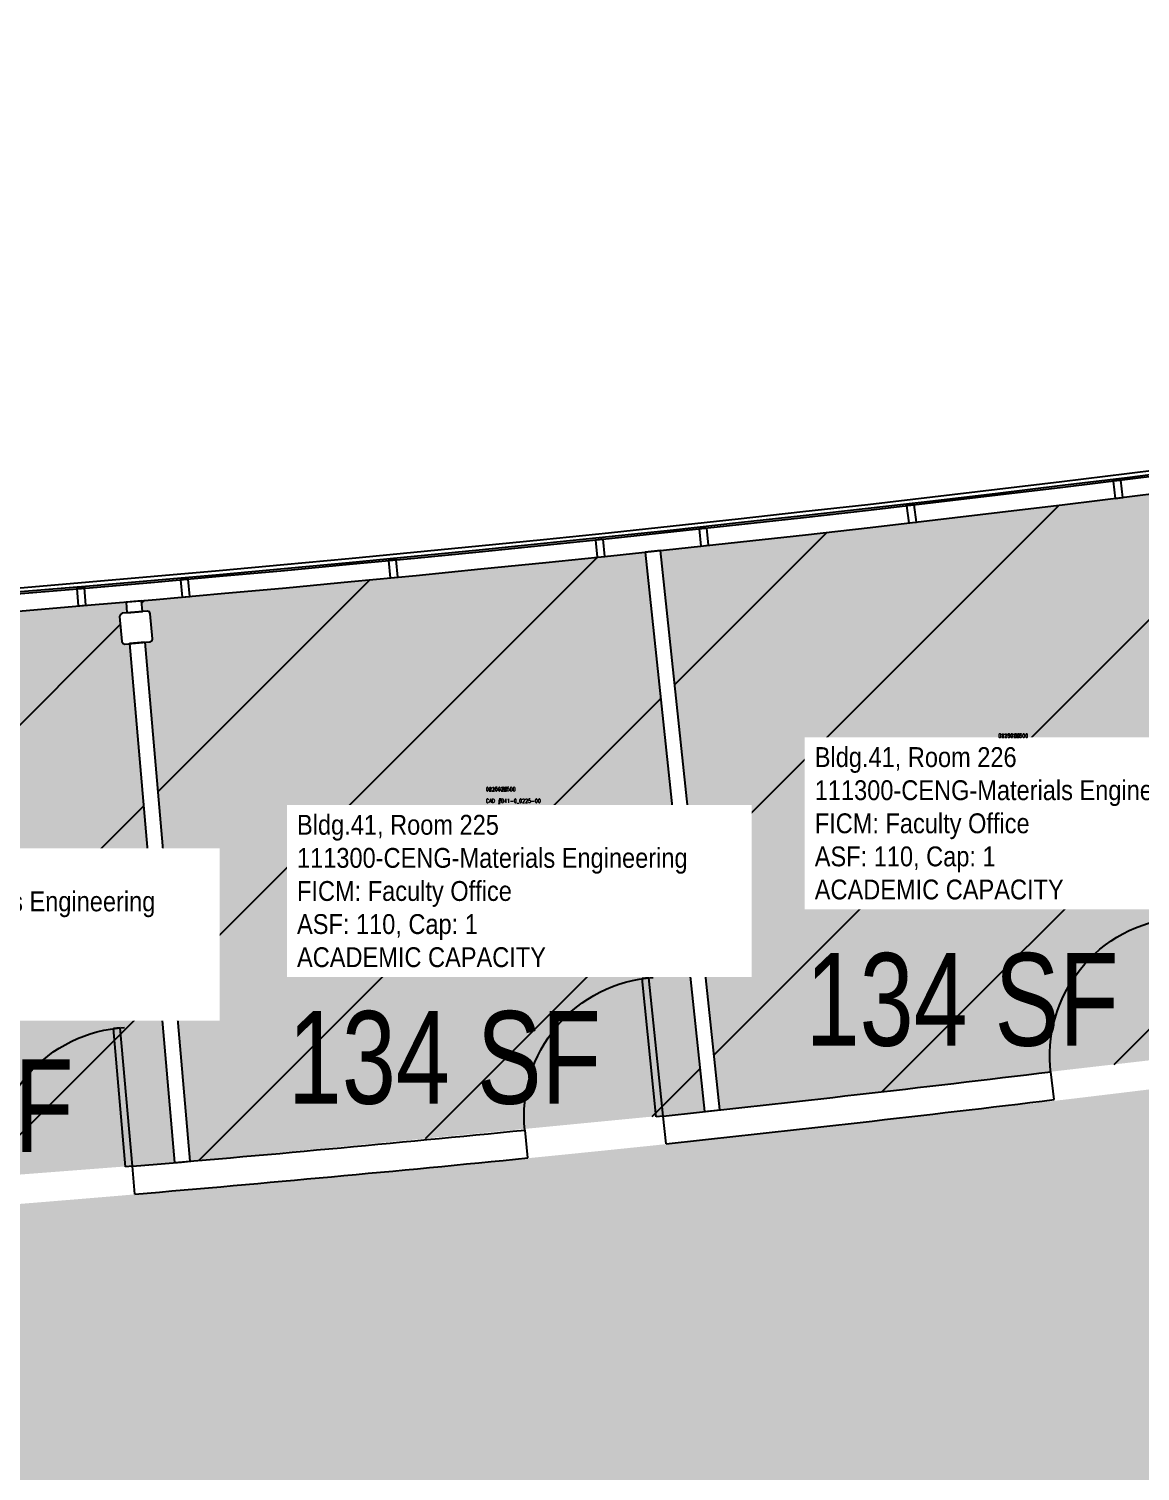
# Model space of a CAD drawing. Header units: inches. Extents: x -2827 to 2347, y -4 to 3466.
# Drawn here: x -1065 to -777.2, y 3088.1 to 3461.7 of the extents above; entities that cross this region are included whole.
import ezdxf
from ezdxf.enums import TextEntityAlignment as Align

# ---------------------------------------------------------------- set-up
doc = ezdxf.new("R2010")
doc.units = ezdxf.units.IN
doc.header["$LTSCALE"] = 10
doc.header["$MEASUREMENT"] = 0
for name, color, linetype in [('A-DOOR', 2, 'CONTINUOUS'), ('A-GLAZ', 1, 'CONTINUOUS'), ('A-GLAZ-SILL', 2, 'CONTINUOUS'), ('A-IDEN-CNUM', 7, 'CONTINUOUS'), ('A-IDEN-RNUM', 7, 'CONTINUOUS'), ('A-IDEN-SNUM', 4, 'CONTINUOUS'), ('A-IDEN-VNUM', 4, 'CONTINUOUS'), ('A-WALL', 5, 'CONTINUOUS'), ('AREA-TEXT', 3, 'CONTINUOUS'), ('Rooms-Capacity', 4, 'CONTINUOUS'), ('Rooms-Category-Color', 7, 'CONTINUOUS'), ('Rooms-College-Color', 7, 'CONTINUOUS'), ('Rooms-Department-Color', 7, 'CONTINUOUS'), ('Rooms-Division-Color', 7, 'CONTINUOUS'), ('Rooms-Information', 7, 'CONTINUOUS')]:
    doc.layers.add(name, color=color, linetype=linetype)
doc.styles.add('AREA', font='arial.ttf', dxfattribs={"height": 24})
doc.styles.add('ROOMSNUMBER', font='TXT.SHX', dxfattribs={"height": 1})
doc.styles.add('ROOMVNUMBER', font='arial.ttf', dxfattribs={"width": 0.85, "height": 30})
pattern_1 = [(45, (0, 0), (-26.51650429449553, 26.51650429449553), [])]

msp = doc.modelspace()

# ---------------------------------------------------------------- hatches: boundary and pattern name
at = {"layer": 'Rooms-Capacity'}
h = msp.add_hatch(dxfattribs=at)
h.set_pattern_fill('ANSI31', color=256, scale=300, style=0)
h.set_pattern_definition(pattern_1)
edge = h.paths.add_edge_path()
edge.add_arc((-1649.193639266685, 10355.87427781299), 7068.954669629742, 276.0720909522079, 277.1342512738143)
edge.add_line((-771.2671597446775, 3341.648360590601), (-770.8903467316655, 3338.669197413449))
edge.add_line((-770.8903467316655, 3338.669197413449), (-772.1414794772863, 3338.510950593278))
edge.add_line((-772.1414794772863, 3338.510950593278), (-772.5896592140198, 3338.206944281235))
edge.add_line((-772.5896592140198, 3338.206944281235), (-772.7914389073849, 3337.67276645638))
edge.add_line((-772.7914389073849, 3337.67276645638), (-771.9757989645004, 3331.224144047126))
edge.add_line((-771.9757989645004, 3331.224144047126), (-771.6060898900032, 3330.668369760737))
edge.add_line((-771.6060898900032, 3330.668369760737), (-771.137614890933, 3330.574184514582))
edge.add_line((-771.137614890933, 3330.574184514582), (-769.8973390767743, 3330.729786838285))
edge.add_line((-769.8973390767743, 3330.729786838285), (-753.1238427758217, 3197.031514950097))
edge.add_line((-753.1238427758217, 3197.031514950097), (-886.0736707468885, 3181.693997845126))
edge.add_line((-886.0736707468885, 3181.693997845126), (-901.4416502565145, 3326.579356968403))
h = msp.add_hatch(dxfattribs=at)
h.set_pattern_fill('ANSI31', color=256, scale=300, style=0)
h.set_pattern_definition(pattern_1)
edge = h.paths.add_edge_path()
edge.add_arc((-1649.484551866205, 10361.53433830342), 7074.613847305966, 274.97587903504774, 276.0371897288991, ccw=False)
edge.add_line((-1035.858391910791, 3313.58257737942), (-1035.614081701634, 3310.766672459864))
edge.add_line((-1035.614081701634, 3310.766672459864), (-1034.364782780409, 3310.874442482367))
edge.add_line((-1034.364782780409, 3310.874442482367), (-1033.791644454002, 3310.678348550573))
edge.add_line((-1033.791644454002, 3310.678348550573), (-1033.553099006414, 3310.191676501185))
edge.add_line((-1033.553099006414, 3310.191676501185), (-1032.994455084205, 3303.71572736837))
edge.add_line((-1032.994455084205, 3303.71572736837), (-1033.109387084842, 3303.247900528833))
edge.add_line((-1033.109387084842, 3303.247900528833), (-1033.677221104503, 3302.904043557122))
edge.add_line((-1033.677221104503, 3302.904043557122), (-1034.922595621926, 3302.796612076384))
edge.add_line((-1034.922595621926, 3302.796612076384), (-1023.222342643406, 3168.381363774874))
edge.add_line((-1023.222342643406, 3168.381363774874), (-890.0513571053743, 3181.272083930671))
edge.add_line((-890.0513571053743, 3181.272083930671), (-905.4193367063999, 3326.157444057986))
h = msp.add_hatch(dxfattribs=at)
h.set_pattern_fill('ANSI31', color=256, scale=300, style=0)
h.set_pattern_definition(pattern_1)
edge = h.paths.add_edge_path()
edge.add_arc((-1649.181196309777, 10361.08385253396), 7074.138825345197, 273.8807204008955, 274.9413504696303)
edge.add_line((-1039.843421578407, 3313.236834008247), (-1039.599282375126, 3310.422891512836))
edge.add_line((-1039.599282375126, 3310.422891512836), (-1040.840731874108, 3310.315798616037))
edge.add_line((-1040.840731874108, 3310.315798616037), (-1041.300642490387, 3310.029849033803))
edge.add_line((-1041.300642490387, 3310.029849033803), (-1041.523497864604, 3309.504114801064))
edge.add_line((-1041.523497864604, 3309.504114801064), (-1040.964853987098, 3303.028165670112))
edge.add_line((-1040.964853987098, 3303.028165670112), (-1040.617530718446, 3302.458133716136))
edge.add_line((-1040.617530718446, 3302.458133716136), (-1040.153170287609, 3302.345399711281))
edge.add_line((-1040.153170287609, 3302.345399711281), (-1038.907625287771, 3302.450868688524))
edge.add_line((-1038.907625287771, 3302.450868688524), (-1027.241196135975, 3168.032673926801))
edge.add_line((-1027.241196135975, 3168.032673926801), (-1160.586604699492, 3157.746441567317))
edge.add_line((-1160.586604699492, 3157.746441567317), (-1170.406497299671, 3303.165256528184))
at = {"layer": 'Rooms-Category-Color', "true_color": 0xfa9ba3}
h = msp.add_hatch(color=241, dxfattribs=at)
edge = h.paths.add_edge_path()
edge.add_arc((-1649.193639266685, 10355.87427781299), 7068.954669629742, 276.0720909522079, 277.1342512738143)
edge.add_line((-771.2671597446775, 3341.648360590601), (-770.8903467316655, 3338.669197413449))
edge.add_line((-770.8903467316655, 3338.669197413449), (-772.1414794772863, 3338.510950593278))
edge.add_line((-772.1414794772863, 3338.510950593278), (-772.5896592140198, 3338.206944281235))
edge.add_line((-772.5896592140198, 3338.206944281235), (-772.7914389073849, 3337.67276645638))
edge.add_line((-772.7914389073849, 3337.67276645638), (-771.9757989645004, 3331.224144047126))
edge.add_line((-771.9757989645004, 3331.224144047126), (-771.6060898900032, 3330.668369760737))
edge.add_line((-771.6060898900032, 3330.668369760737), (-771.137614890933, 3330.574184514582))
edge.add_line((-771.137614890933, 3330.574184514582), (-769.8973390767743, 3330.729786838285))
edge.add_line((-769.8973390767743, 3330.729786838285), (-753.1238427758217, 3197.031514950097))
edge.add_line((-753.1238427758217, 3197.031514950097), (-886.0736707468885, 3181.693997845126))
edge.add_line((-886.0736707468885, 3181.693997845126), (-901.4416502565145, 3326.579356968403))
h = msp.add_hatch(color=241, dxfattribs=at)
edge = h.paths.add_edge_path()
edge.add_arc((-1649.484551866205, 10361.53433830342), 7074.613847305966, 274.97587903504774, 276.0371897288991, ccw=False)
edge.add_line((-1035.858391910791, 3313.58257737942), (-1035.614081701634, 3310.766672459864))
edge.add_line((-1035.614081701634, 3310.766672459864), (-1034.364782780409, 3310.874442482367))
edge.add_line((-1034.364782780409, 3310.874442482367), (-1033.791644454002, 3310.678348550573))
edge.add_line((-1033.791644454002, 3310.678348550573), (-1033.553099006414, 3310.191676501185))
edge.add_line((-1033.553099006414, 3310.191676501185), (-1032.994455084205, 3303.71572736837))
edge.add_line((-1032.994455084205, 3303.71572736837), (-1033.109387084842, 3303.247900528833))
edge.add_line((-1033.109387084842, 3303.247900528833), (-1033.677221104503, 3302.904043557122))
edge.add_line((-1033.677221104503, 3302.904043557122), (-1034.922595621926, 3302.796612076384))
edge.add_line((-1034.922595621926, 3302.796612076384), (-1023.222342643406, 3168.381363774874))
edge.add_line((-1023.222342643406, 3168.381363774874), (-890.0513571053743, 3181.272083930671))
edge.add_line((-890.0513571053743, 3181.272083930671), (-905.4193367063999, 3326.157444057986))
h = msp.add_hatch(color=241, dxfattribs=at)
edge = h.paths.add_edge_path()
edge.add_arc((-1649.181196309777, 10361.08385253396), 7074.138825345197, 273.8807204008955, 274.9413504696303)
edge.add_line((-1039.843421578407, 3313.236834008247), (-1039.599282375126, 3310.422891512836))
edge.add_line((-1039.599282375126, 3310.422891512836), (-1040.840731874108, 3310.315798616037))
edge.add_line((-1040.840731874108, 3310.315798616037), (-1041.300642490387, 3310.029849033803))
edge.add_line((-1041.300642490387, 3310.029849033803), (-1041.523497864604, 3309.504114801064))
edge.add_line((-1041.523497864604, 3309.504114801064), (-1040.964853987098, 3303.028165670112))
edge.add_line((-1040.964853987098, 3303.028165670112), (-1040.617530718446, 3302.458133716136))
edge.add_line((-1040.617530718446, 3302.458133716136), (-1040.153170287609, 3302.345399711281))
edge.add_line((-1040.153170287609, 3302.345399711281), (-1038.907625287771, 3302.450868688524))
edge.add_line((-1038.907625287771, 3302.450868688524), (-1027.241196135975, 3168.032673926801))
edge.add_line((-1027.241196135975, 3168.032673926801), (-1160.586604699492, 3157.746441567317))
edge.add_line((-1160.586604699492, 3157.746441567317), (-1170.406497299671, 3303.165256528184))
at = {"layer": 'Rooms-Category-Color', "true_color": 0xadadad}
h = msp.add_hatch(color=253, dxfattribs=at)
edge = h.paths.add_edge_path()
edge.add_arc((-1648.002335816285, 10346.00034947686), 7212.00983942412, 279.3134992422995, 281.8744212178503)
edge.add_line((-164.0063617378223, 3288.32071146061), (-164.0038253890999, 3223.699612770132))
edge.add_line((-164.0038253890999, 3223.699612770132), (-459.4398868530989, 3176.907137539238))
edge.add_line((-459.4398868530989, 3176.907137539238), (-457.5626732707024, 3165.054877476767))
edge.add_line((-457.5626732707024, 3165.054877476767), (-164.0038254483136, 3211.550031278282))
edge.add_line((-164.0038254483136, 3211.550031278282), (-164.0038253962994, 3044.000372629624))
edge.add_line((-164.0038253962994, 3044.000372629624), (-384.0023359954357, 3044.00037426874))
edge.add_line((-384.0023359954357, 3044.00037426874), (-384.0023360848427, 2905.000375539064))
edge.add_line((-384.0023360848427, 2905.000375539064), (-456.0023361295462, 2905.000375304371))
edge.add_line((-456.0023361295462, 2905.000375304371), (-456.0023360401392, 3044.000374779105))
edge.add_line((-456.0023360401392, 3044.000374779105), (-1408.002335773064, 3044.000376095995))
edge.add_line((-1408.002335773064, 3044.000376095995), (-1408.002336323261, 2804.000375477597))
edge.add_line((-1408.002336323261, 2804.000375477597), (-1480.002336263657, 2804.000375466421))
edge.add_line((-1480.002336263657, 2804.000375466421), (-1480.002336114645, 3044.000375481322))
edge.add_line((-1480.002336114645, 3044.000375481322), (-1680.002336040139, 3044.000375436619))
edge.add_line((-1680.002336040139, 3044.000375436619), (-1680.00233605504, 2905.000375442207))
edge.add_line((-1680.00233605504, 2905.000375442207), (-1752.002336159348, 2905.000375449657))
edge.add_line((-1752.002336159348, 2905.000375449657), (-1752.00233605504, 3044.000375436619))
edge.add_line((-1752.00233605504, 3044.000375436619), (-1880.002336053993, 3044.000375440344))
edge.add_line((-1880.002336053993, 3044.000375440344), (-1880.00233605504, 3008.00037542358))
edge.add_line((-1880.00233605504, 3008.00037542358), (-1944.002336114645, 3008.00037542358))
edge.add_line((-1944.002336114645, 3008.00037542358), (-1944.002336159348, 3044.000375460833))
edge.add_line((-1944.002336159348, 3044.000375460833), (-2032.002336180346, 3044.000375445932))
edge.add_line((-2032.002336180346, 3044.000375445932), (-2032.00233617425, 3008.00037544407))
edge.add_line((-2032.00233617425, 3008.00037544407), (-2104.002336129546, 3008.000375421718))
edge.add_line((-2104.002336129546, 3008.000375421718), (-2104.002336129546, 3044.000375425443))
edge.add_line((-2104.002336129546, 3044.000375425443), (-2128.002336274832, 3044.000375410542))
edge.add_line((-2128.002336274832, 3044.000375410542), (-2128.002336129546, 2810.000375354422))
edge.add_line((-2128.002336129546, 2810.000375354422), (-2184.002335823572, 2810.000375429168))
edge.add_line((-2184.002335823572, 2810.000375429168), (-2184.002336144447, 3154.536665072665))
edge.add_arc((-1643.578531144244, 10297.54033888868), 7163.418134742656, 265.6733712704754, 278.2960996600179)
edge.add_arc((-1693.985426125331, 10643.23178521228), 7512.765284613582, 278.2960996600179, 279.2927101304729)
at = {"layer": 'Rooms-College-Color', "true_color": 0x99d7b2}
h = msp.add_hatch(color=253, dxfattribs=at)
edge = h.paths.add_edge_path()
edge.add_arc((-1649.193639266685, 10355.87427781299), 7068.954669629742, 276.0720909522079, 277.1342512738143)
edge.add_line((-771.2671597446775, 3341.648360590601), (-770.8903467316655, 3338.669197413449))
edge.add_line((-770.8903467316655, 3338.669197413449), (-772.1414794772863, 3338.510950593278))
edge.add_line((-772.1414794772863, 3338.510950593278), (-772.5896592140198, 3338.206944281235))
edge.add_line((-772.5896592140198, 3338.206944281235), (-772.7914389073849, 3337.67276645638))
edge.add_line((-772.7914389073849, 3337.67276645638), (-771.9757989645004, 3331.224144047126))
edge.add_line((-771.9757989645004, 3331.224144047126), (-771.6060898900032, 3330.668369760737))
edge.add_line((-771.6060898900032, 3330.668369760737), (-771.137614890933, 3330.574184514582))
edge.add_line((-771.137614890933, 3330.574184514582), (-769.8973390767743, 3330.729786838285))
edge.add_line((-769.8973390767743, 3330.729786838285), (-753.1238427758217, 3197.031514950097))
edge.add_line((-753.1238427758217, 3197.031514950097), (-886.0736707468885, 3181.693997845126))
edge.add_line((-886.0736707468885, 3181.693997845126), (-901.4416502565145, 3326.579356968403))
h = msp.add_hatch(color=253, dxfattribs=at)
edge = h.paths.add_edge_path()
edge.add_arc((-1649.484551866205, 10361.53433830342), 7074.613847305966, 274.97587903504774, 276.0371897288991, ccw=False)
edge.add_line((-1035.858391910791, 3313.58257737942), (-1035.614081701634, 3310.766672459864))
edge.add_line((-1035.614081701634, 3310.766672459864), (-1034.364782780409, 3310.874442482367))
edge.add_line((-1034.364782780409, 3310.874442482367), (-1033.791644454002, 3310.678348550573))
edge.add_line((-1033.791644454002, 3310.678348550573), (-1033.553099006414, 3310.191676501185))
edge.add_line((-1033.553099006414, 3310.191676501185), (-1032.994455084205, 3303.71572736837))
edge.add_line((-1032.994455084205, 3303.71572736837), (-1033.109387084842, 3303.247900528833))
edge.add_line((-1033.109387084842, 3303.247900528833), (-1033.677221104503, 3302.904043557122))
edge.add_line((-1033.677221104503, 3302.904043557122), (-1034.922595621926, 3302.796612076384))
edge.add_line((-1034.922595621926, 3302.796612076384), (-1023.222342643406, 3168.381363774874))
edge.add_line((-1023.222342643406, 3168.381363774874), (-890.0513571053743, 3181.272083930671))
edge.add_line((-890.0513571053743, 3181.272083930671), (-905.4193367063999, 3326.157444057986))
h = msp.add_hatch(color=253, dxfattribs=at)
edge = h.paths.add_edge_path()
edge.add_arc((-1649.181196309777, 10361.08385253396), 7074.138825345197, 273.8807204008955, 274.9413504696303)
edge.add_line((-1039.843421578407, 3313.236834008247), (-1039.599282375126, 3310.422891512836))
edge.add_line((-1039.599282375126, 3310.422891512836), (-1040.840731874108, 3310.315798616037))
edge.add_line((-1040.840731874108, 3310.315798616037), (-1041.300642490387, 3310.029849033803))
edge.add_line((-1041.300642490387, 3310.029849033803), (-1041.523497864604, 3309.504114801064))
edge.add_line((-1041.523497864604, 3309.504114801064), (-1040.964853987098, 3303.028165670112))
edge.add_line((-1040.964853987098, 3303.028165670112), (-1040.617530718446, 3302.458133716136))
edge.add_line((-1040.617530718446, 3302.458133716136), (-1040.153170287609, 3302.345399711281))
edge.add_line((-1040.153170287609, 3302.345399711281), (-1038.907625287771, 3302.450868688524))
edge.add_line((-1038.907625287771, 3302.450868688524), (-1027.241196135975, 3168.032673926801))
edge.add_line((-1027.241196135975, 3168.032673926801), (-1160.586604699492, 3157.746441567317))
edge.add_line((-1160.586604699492, 3157.746441567317), (-1170.406497299671, 3303.165256528184))
at = {"layer": 'Rooms-College-Color', "true_color": 0xadadad}
h = msp.add_hatch(color=253, dxfattribs=at)
edge = h.paths.add_edge_path()
edge.add_arc((-1648.002335816285, 10346.00034947686), 7212.00983942412, 279.3134992422995, 281.8744212178503)
edge.add_line((-164.0063617378223, 3288.32071146061), (-164.0038253890999, 3223.699612770132))
edge.add_line((-164.0038253890999, 3223.699612770132), (-459.4398868530989, 3176.907137539238))
edge.add_line((-459.4398868530989, 3176.907137539238), (-457.5626732707024, 3165.054877476767))
edge.add_line((-457.5626732707024, 3165.054877476767), (-164.0038254483136, 3211.550031278282))
edge.add_line((-164.0038254483136, 3211.550031278282), (-164.0038253962994, 3044.000372629624))
edge.add_line((-164.0038253962994, 3044.000372629624), (-384.0023359954357, 3044.00037426874))
edge.add_line((-384.0023359954357, 3044.00037426874), (-384.0023360848427, 2905.000375539064))
edge.add_line((-384.0023360848427, 2905.000375539064), (-456.0023361295462, 2905.000375304371))
edge.add_line((-456.0023361295462, 2905.000375304371), (-456.0023360401392, 3044.000374779105))
edge.add_line((-456.0023360401392, 3044.000374779105), (-1408.002335773064, 3044.000376095995))
edge.add_line((-1408.002335773064, 3044.000376095995), (-1408.002336323261, 2804.000375477597))
edge.add_line((-1408.002336323261, 2804.000375477597), (-1480.002336263657, 2804.000375466421))
edge.add_line((-1480.002336263657, 2804.000375466421), (-1480.002336114645, 3044.000375481322))
edge.add_line((-1480.002336114645, 3044.000375481322), (-1680.002336040139, 3044.000375436619))
edge.add_line((-1680.002336040139, 3044.000375436619), (-1680.00233605504, 2905.000375442207))
edge.add_line((-1680.00233605504, 2905.000375442207), (-1752.002336159348, 2905.000375449657))
edge.add_line((-1752.002336159348, 2905.000375449657), (-1752.00233605504, 3044.000375436619))
edge.add_line((-1752.00233605504, 3044.000375436619), (-1880.002336053993, 3044.000375440344))
edge.add_line((-1880.002336053993, 3044.000375440344), (-1880.00233605504, 3008.00037542358))
edge.add_line((-1880.00233605504, 3008.00037542358), (-1944.002336114645, 3008.00037542358))
edge.add_line((-1944.002336114645, 3008.00037542358), (-1944.002336159348, 3044.000375460833))
edge.add_line((-1944.002336159348, 3044.000375460833), (-2032.002336180346, 3044.000375445932))
edge.add_line((-2032.002336180346, 3044.000375445932), (-2032.00233617425, 3008.00037544407))
edge.add_line((-2032.00233617425, 3008.00037544407), (-2104.002336129546, 3008.000375421718))
edge.add_line((-2104.002336129546, 3008.000375421718), (-2104.002336129546, 3044.000375425443))
edge.add_line((-2104.002336129546, 3044.000375425443), (-2128.002336274832, 3044.000375410542))
edge.add_line((-2128.002336274832, 3044.000375410542), (-2128.002336129546, 2810.000375354422))
edge.add_line((-2128.002336129546, 2810.000375354422), (-2184.002335823572, 2810.000375429168))
edge.add_line((-2184.002335823572, 2810.000375429168), (-2184.002336144447, 3154.536665072665))
edge.add_arc((-1643.578531144244, 10297.54033888868), 7163.418134742656, 265.6733712704754, 278.2960996600179)
edge.add_arc((-1693.985426125331, 10643.23178521228), 7512.765284613582, 278.2960996600179, 279.2927101304729)
at = {"layer": 'Rooms-Department-Color', "true_color": 0x99d7b2}
h = msp.add_hatch(color=253, dxfattribs=at)
edge = h.paths.add_edge_path()
edge.add_arc((-1649.193639266685, 10355.87427781299), 7068.954669629742, 276.0720909522079, 277.1342512738143)
edge.add_line((-771.2671597446775, 3341.648360590601), (-770.8903467316655, 3338.669197413449))
edge.add_line((-770.8903467316655, 3338.669197413449), (-772.1414794772863, 3338.510950593278))
edge.add_line((-772.1414794772863, 3338.510950593278), (-772.5896592140198, 3338.206944281235))
edge.add_line((-772.5896592140198, 3338.206944281235), (-772.7914389073849, 3337.67276645638))
edge.add_line((-772.7914389073849, 3337.67276645638), (-771.9757989645004, 3331.224144047126))
edge.add_line((-771.9757989645004, 3331.224144047126), (-771.6060898900032, 3330.668369760737))
edge.add_line((-771.6060898900032, 3330.668369760737), (-771.137614890933, 3330.574184514582))
edge.add_line((-771.137614890933, 3330.574184514582), (-769.8973390767743, 3330.729786838285))
edge.add_line((-769.8973390767743, 3330.729786838285), (-753.1238427758217, 3197.031514950097))
edge.add_line((-753.1238427758217, 3197.031514950097), (-886.0736707468885, 3181.693997845126))
edge.add_line((-886.0736707468885, 3181.693997845126), (-901.4416502565145, 3326.579356968403))
h = msp.add_hatch(color=253, dxfattribs=at)
edge = h.paths.add_edge_path()
edge.add_arc((-1649.484551866205, 10361.53433830342), 7074.613847305966, 274.97587903504774, 276.0371897288991, ccw=False)
edge.add_line((-1035.858391910791, 3313.58257737942), (-1035.614081701634, 3310.766672459864))
edge.add_line((-1035.614081701634, 3310.766672459864), (-1034.364782780409, 3310.874442482367))
edge.add_line((-1034.364782780409, 3310.874442482367), (-1033.791644454002, 3310.678348550573))
edge.add_line((-1033.791644454002, 3310.678348550573), (-1033.553099006414, 3310.191676501185))
edge.add_line((-1033.553099006414, 3310.191676501185), (-1032.994455084205, 3303.71572736837))
edge.add_line((-1032.994455084205, 3303.71572736837), (-1033.109387084842, 3303.247900528833))
edge.add_line((-1033.109387084842, 3303.247900528833), (-1033.677221104503, 3302.904043557122))
edge.add_line((-1033.677221104503, 3302.904043557122), (-1034.922595621926, 3302.796612076384))
edge.add_line((-1034.922595621926, 3302.796612076384), (-1023.222342643406, 3168.381363774874))
edge.add_line((-1023.222342643406, 3168.381363774874), (-890.0513571053743, 3181.272083930671))
edge.add_line((-890.0513571053743, 3181.272083930671), (-905.4193367063999, 3326.157444057986))
h = msp.add_hatch(color=253, dxfattribs=at)
edge = h.paths.add_edge_path()
edge.add_arc((-1649.181196309777, 10361.08385253396), 7074.138825345197, 273.8807204008955, 274.9413504696303)
edge.add_line((-1039.843421578407, 3313.236834008247), (-1039.599282375126, 3310.422891512836))
edge.add_line((-1039.599282375126, 3310.422891512836), (-1040.840731874108, 3310.315798616037))
edge.add_line((-1040.840731874108, 3310.315798616037), (-1041.300642490387, 3310.029849033803))
edge.add_line((-1041.300642490387, 3310.029849033803), (-1041.523497864604, 3309.504114801064))
edge.add_line((-1041.523497864604, 3309.504114801064), (-1040.964853987098, 3303.028165670112))
edge.add_line((-1040.964853987098, 3303.028165670112), (-1040.617530718446, 3302.458133716136))
edge.add_line((-1040.617530718446, 3302.458133716136), (-1040.153170287609, 3302.345399711281))
edge.add_line((-1040.153170287609, 3302.345399711281), (-1038.907625287771, 3302.450868688524))
edge.add_line((-1038.907625287771, 3302.450868688524), (-1027.241196135975, 3168.032673926801))
edge.add_line((-1027.241196135975, 3168.032673926801), (-1160.586604699492, 3157.746441567317))
edge.add_line((-1160.586604699492, 3157.746441567317), (-1170.406497299671, 3303.165256528184))
at = {"layer": 'Rooms-Department-Color', "true_color": 0xacacac}
h = msp.add_hatch(color=253, dxfattribs=at)
edge = h.paths.add_edge_path()
edge.add_arc((-1648.002335816285, 10346.00034947686), 7212.00983942412, 279.3134992422995, 281.8744212178503)
edge.add_line((-164.0063617378223, 3288.32071146061), (-164.0038253890999, 3223.699612770132))
edge.add_line((-164.0038253890999, 3223.699612770132), (-459.4398868530989, 3176.907137539238))
edge.add_line((-459.4398868530989, 3176.907137539238), (-457.5626732707024, 3165.054877476767))
edge.add_line((-457.5626732707024, 3165.054877476767), (-164.0038254483136, 3211.550031278282))
edge.add_line((-164.0038254483136, 3211.550031278282), (-164.0038253962994, 3044.000372629624))
edge.add_line((-164.0038253962994, 3044.000372629624), (-384.0023359954357, 3044.00037426874))
edge.add_line((-384.0023359954357, 3044.00037426874), (-384.0023360848427, 2905.000375539064))
edge.add_line((-384.0023360848427, 2905.000375539064), (-456.0023361295462, 2905.000375304371))
edge.add_line((-456.0023361295462, 2905.000375304371), (-456.0023360401392, 3044.000374779105))
edge.add_line((-456.0023360401392, 3044.000374779105), (-1408.002335773064, 3044.000376095995))
edge.add_line((-1408.002335773064, 3044.000376095995), (-1408.002336323261, 2804.000375477597))
edge.add_line((-1408.002336323261, 2804.000375477597), (-1480.002336263657, 2804.000375466421))
edge.add_line((-1480.002336263657, 2804.000375466421), (-1480.002336114645, 3044.000375481322))
edge.add_line((-1480.002336114645, 3044.000375481322), (-1680.002336040139, 3044.000375436619))
edge.add_line((-1680.002336040139, 3044.000375436619), (-1680.00233605504, 2905.000375442207))
edge.add_line((-1680.00233605504, 2905.000375442207), (-1752.002336159348, 2905.000375449657))
edge.add_line((-1752.002336159348, 2905.000375449657), (-1752.00233605504, 3044.000375436619))
edge.add_line((-1752.00233605504, 3044.000375436619), (-1880.002336053993, 3044.000375440344))
edge.add_line((-1880.002336053993, 3044.000375440344), (-1880.00233605504, 3008.00037542358))
edge.add_line((-1880.00233605504, 3008.00037542358), (-1944.002336114645, 3008.00037542358))
edge.add_line((-1944.002336114645, 3008.00037542358), (-1944.002336159348, 3044.000375460833))
edge.add_line((-1944.002336159348, 3044.000375460833), (-2032.002336180346, 3044.000375445932))
edge.add_line((-2032.002336180346, 3044.000375445932), (-2032.00233617425, 3008.00037544407))
edge.add_line((-2032.00233617425, 3008.00037544407), (-2104.002336129546, 3008.000375421718))
edge.add_line((-2104.002336129546, 3008.000375421718), (-2104.002336129546, 3044.000375425443))
edge.add_line((-2104.002336129546, 3044.000375425443), (-2128.002336274832, 3044.000375410542))
edge.add_line((-2128.002336274832, 3044.000375410542), (-2128.002336129546, 2810.000375354422))
edge.add_line((-2128.002336129546, 2810.000375354422), (-2184.002335823572, 2810.000375429168))
edge.add_line((-2184.002335823572, 2810.000375429168), (-2184.002336144447, 3154.536665072665))
edge.add_arc((-1643.578531144244, 10297.54033888868), 7163.418134742656, 265.6733712704754, 278.2960996600179)
edge.add_arc((-1693.985426125331, 10643.23178521228), 7512.765284613582, 278.2960996600179, 279.2927101304729)
at = {"layer": 'Rooms-Division-Color', "true_color": 0x99d7b2}
h = msp.add_hatch(color=253, dxfattribs=at)
edge = h.paths.add_edge_path()
edge.add_arc((-1649.193639266685, 10355.87427781299), 7068.954669629742, 276.0720909522079, 277.1342512738143)
edge.add_line((-771.2671597446775, 3341.648360590601), (-770.8903467316655, 3338.669197413449))
edge.add_line((-770.8903467316655, 3338.669197413449), (-772.1414794772863, 3338.510950593278))
edge.add_line((-772.1414794772863, 3338.510950593278), (-772.5896592140198, 3338.206944281235))
edge.add_line((-772.5896592140198, 3338.206944281235), (-772.7914389073849, 3337.67276645638))
edge.add_line((-772.7914389073849, 3337.67276645638), (-771.9757989645004, 3331.224144047126))
edge.add_line((-771.9757989645004, 3331.224144047126), (-771.6060898900032, 3330.668369760737))
edge.add_line((-771.6060898900032, 3330.668369760737), (-771.137614890933, 3330.574184514582))
edge.add_line((-771.137614890933, 3330.574184514582), (-769.8973390767743, 3330.729786838285))
edge.add_line((-769.8973390767743, 3330.729786838285), (-753.1238427758217, 3197.031514950097))
edge.add_line((-753.1238427758217, 3197.031514950097), (-886.0736707468885, 3181.693997845126))
edge.add_line((-886.0736707468885, 3181.693997845126), (-901.4416502565145, 3326.579356968403))
h = msp.add_hatch(color=253, dxfattribs=at)
edge = h.paths.add_edge_path()
edge.add_arc((-1649.484551866205, 10361.53433830342), 7074.613847305966, 274.97587903504774, 276.0371897288991, ccw=False)
edge.add_line((-1035.858391910791, 3313.58257737942), (-1035.614081701634, 3310.766672459864))
edge.add_line((-1035.614081701634, 3310.766672459864), (-1034.364782780409, 3310.874442482367))
edge.add_line((-1034.364782780409, 3310.874442482367), (-1033.791644454002, 3310.678348550573))
edge.add_line((-1033.791644454002, 3310.678348550573), (-1033.553099006414, 3310.191676501185))
edge.add_line((-1033.553099006414, 3310.191676501185), (-1032.994455084205, 3303.71572736837))
edge.add_line((-1032.994455084205, 3303.71572736837), (-1033.109387084842, 3303.247900528833))
edge.add_line((-1033.109387084842, 3303.247900528833), (-1033.677221104503, 3302.904043557122))
edge.add_line((-1033.677221104503, 3302.904043557122), (-1034.922595621926, 3302.796612076384))
edge.add_line((-1034.922595621926, 3302.796612076384), (-1023.222342643406, 3168.381363774874))
edge.add_line((-1023.222342643406, 3168.381363774874), (-890.0513571053743, 3181.272083930671))
edge.add_line((-890.0513571053743, 3181.272083930671), (-905.4193367063999, 3326.157444057986))
h = msp.add_hatch(color=253, dxfattribs=at)
edge = h.paths.add_edge_path()
edge.add_arc((-1649.181196309777, 10361.08385253396), 7074.138825345197, 273.8807204008955, 274.9413504696303)
edge.add_line((-1039.843421578407, 3313.236834008247), (-1039.599282375126, 3310.422891512836))
edge.add_line((-1039.599282375126, 3310.422891512836), (-1040.840731874108, 3310.315798616037))
edge.add_line((-1040.840731874108, 3310.315798616037), (-1041.300642490387, 3310.029849033803))
edge.add_line((-1041.300642490387, 3310.029849033803), (-1041.523497864604, 3309.504114801064))
edge.add_line((-1041.523497864604, 3309.504114801064), (-1040.964853987098, 3303.028165670112))
edge.add_line((-1040.964853987098, 3303.028165670112), (-1040.617530718446, 3302.458133716136))
edge.add_line((-1040.617530718446, 3302.458133716136), (-1040.153170287609, 3302.345399711281))
edge.add_line((-1040.153170287609, 3302.345399711281), (-1038.907625287771, 3302.450868688524))
edge.add_line((-1038.907625287771, 3302.450868688524), (-1027.241196135975, 3168.032673926801))
edge.add_line((-1027.241196135975, 3168.032673926801), (-1160.586604699492, 3157.746441567317))
edge.add_line((-1160.586604699492, 3157.746441567317), (-1170.406497299671, 3303.165256528184))
at = {"layer": 'Rooms-Division-Color', "true_color": 0xadadad}
h = msp.add_hatch(color=253, dxfattribs=at)
edge = h.paths.add_edge_path()
edge.add_arc((-1648.002335816285, 10346.00034947686), 7212.00983942412, 279.3134992422995, 281.8744212178503)
edge.add_line((-164.0063617378223, 3288.32071146061), (-164.0038253890999, 3223.699612770132))
edge.add_line((-164.0038253890999, 3223.699612770132), (-459.4398868530989, 3176.907137539238))
edge.add_line((-459.4398868530989, 3176.907137539238), (-457.5626732707024, 3165.054877476767))
edge.add_line((-457.5626732707024, 3165.054877476767), (-164.0038254483136, 3211.550031278282))
edge.add_line((-164.0038254483136, 3211.550031278282), (-164.0038253962994, 3044.000372629624))
edge.add_line((-164.0038253962994, 3044.000372629624), (-384.0023359954357, 3044.00037426874))
edge.add_line((-384.0023359954357, 3044.00037426874), (-384.0023360848427, 2905.000375539064))
edge.add_line((-384.0023360848427, 2905.000375539064), (-456.0023361295462, 2905.000375304371))
edge.add_line((-456.0023361295462, 2905.000375304371), (-456.0023360401392, 3044.000374779105))
edge.add_line((-456.0023360401392, 3044.000374779105), (-1408.002335773064, 3044.000376095995))
edge.add_line((-1408.002335773064, 3044.000376095995), (-1408.002336323261, 2804.000375477597))
edge.add_line((-1408.002336323261, 2804.000375477597), (-1480.002336263657, 2804.000375466421))
edge.add_line((-1480.002336263657, 2804.000375466421), (-1480.002336114645, 3044.000375481322))
edge.add_line((-1480.002336114645, 3044.000375481322), (-1680.002336040139, 3044.000375436619))
edge.add_line((-1680.002336040139, 3044.000375436619), (-1680.00233605504, 2905.000375442207))
edge.add_line((-1680.00233605504, 2905.000375442207), (-1752.002336159348, 2905.000375449657))
edge.add_line((-1752.002336159348, 2905.000375449657), (-1752.00233605504, 3044.000375436619))
edge.add_line((-1752.00233605504, 3044.000375436619), (-1880.002336053993, 3044.000375440344))
edge.add_line((-1880.002336053993, 3044.000375440344), (-1880.00233605504, 3008.00037542358))
edge.add_line((-1880.00233605504, 3008.00037542358), (-1944.002336114645, 3008.00037542358))
edge.add_line((-1944.002336114645, 3008.00037542358), (-1944.002336159348, 3044.000375460833))
edge.add_line((-1944.002336159348, 3044.000375460833), (-2032.002336180346, 3044.000375445932))
edge.add_line((-2032.002336180346, 3044.000375445932), (-2032.00233617425, 3008.00037544407))
edge.add_line((-2032.00233617425, 3008.00037544407), (-2104.002336129546, 3008.000375421718))
edge.add_line((-2104.002336129546, 3008.000375421718), (-2104.002336129546, 3044.000375425443))
edge.add_line((-2104.002336129546, 3044.000375425443), (-2128.002336274832, 3044.000375410542))
edge.add_line((-2128.002336274832, 3044.000375410542), (-2128.002336129546, 2810.000375354422))
edge.add_line((-2128.002336129546, 2810.000375354422), (-2184.002335823572, 2810.000375429168))
edge.add_line((-2184.002335823572, 2810.000375429168), (-2184.002336144447, 3154.536665072665))
edge.add_arc((-1643.578531144244, 10297.54033888868), 7163.418134742656, 265.6733712704754, 278.2960996600179)
edge.add_arc((-1693.985426125331, 10643.23178521228), 7512.765284613582, 278.2960996600179, 279.2927101304729)

# ---------------------------------------------------------------- linework, layer by layer
at = {"layer": 'A-DOOR'}
for p, q in [((-904.423103377223, 3215.922971663997), (-906.2137827724218, 3215.740037374198)), ((-902.5550934374332, 3179.926436569542), (-906.2137827724218, 3215.740037374198)), ((-900.7644134908915, 3180.109371051192), (-904.423103377223, 3215.922971663997)), ((-1041.333279758692, 3202.956677405164), (-1043.126328229904, 3202.798643235117)), ((-1039.965641930699, 3166.937660668045), (-1043.126328229904, 3202.798643235117)), ((-1038.172592863441, 3167.095694994554), (-1041.333279758692, 3202.956677405164)), ((-900.7644134908915, 3180.109371051192), (-902.5550934374332, 3179.926436569542)), ((-1038.172592863441, 3167.095694994554), (-1039.965641930699, 3166.937660668045))]:
    msp.add_line(p, q, dxfattribs=at)
at = {"layer": 'A-DOOR', "linetype": 'Continuous'}
for p, q in [((-799.5165321826935, 3184.347184386104), (-800.3717474937439, 3191.546613942832)), ((-899.9999924600124, 3172.899797163904), (-900.7644183635712, 3180.10941628553)), ((-935.7954726070166, 3169.242907308042), (-936.5239199846983, 3176.45625910908)), ((-1037.53515419364, 3159.873727975413), (-1038.172662615776, 3167.095713704824))]:
    msp.add_line(p, q, dxfattribs=at)
at = {"layer": 'A-DOOR', "extrusion": (0, 0, -1)}
for centre, major_axis, ratio, start_param, end_param in [((-764.6651265472174, 3195.596197677776), (-30.45972628533243, 19.18867048377802), 0.9999999997349688, -0.6849808799838513, 0.9156079540112723), ((-900.7644134908915, 3180.109371051192), (-26.27222920016146, 24.61239470461005), 0.9999999996083128, -0.8545961996950385, 0.745992634519758)]:
    msp.add_ellipse(centre, major_axis=major_axis, ratio=ratio, start_param=start_param, end_param=end_param, dxfattribs=at)
at = {"layer": 'A-DOOR', "extrusion": (0, 0, -0.9999999999999998)}
msp.add_ellipse((-1038.172592863441, 3167.095694994554), major_axis=(32.3038053822967, 15.93511798408898), ratio=0.999334881855569, start_param=3.517840068739128, end_param=5.112297350182155, dxfattribs=at)
at = {"layer": 'A-GLAZ', "linetype": 'Continuous'}
for radius in [7054.509839426081, 7053.009839426081, 7059.009839426081]:
    msp.add_arc((-1648.00487215817, 10346.00064304657), radius, 264.9868125715975, 282.5566358323309, dxfattribs=at)
at = {"layer": 'A-GLAZ-SILL', "linetype": 'Continuous'}
msp.add_arc((-1648.00487215817, 10346.00064304657), 7054.009839426081, 264.9868125715975, 282.5566358323309, dxfattribs=at)
at = {"layer": 'A-WALL', "linetype": 'Continuous', "lineweight": -3}
for p, q in [((-901.4416502565145, 3326.579356968403), (-905.4193367063999, 3326.157444057986)), ((-905.4193367063999, 3326.157444057986), (-890.0513571053743, 3181.272083930671)), ((-886.0736706405878, 3181.693996842951), (-901.4416502565145, 3326.579356968403)), ((-1035.858391910791, 3313.58257737942), (-1039.843421578407, 3313.236834008247)), ((-1035.614082425833, 3310.766672397032), (-1035.858391910791, 3313.58257737942)), ((-1039.843421578407, 3313.236834008247), (-1039.59911210835, 3310.420929022133)), ((-1039.59911210835, 3310.420929022133), (-1035.614082425833, 3310.766672397032)), ((-1034.922595620155, 3302.796612055972), (-1038.907625287771, 3302.450868688524)), ((-1038.907625287771, 3302.450868688524), (-1027.245397105813, 3168.032309448346)), ((-1023.260367423296, 3168.378052815795), (-1034.922595620155, 3302.796612055972)), ((-890.0513571053743, 3181.272083930671), (-886.0736706405878, 3181.693996842951)), ((-1027.245397105813, 3168.032309448346), (-1023.260367423296, 3168.378052815795))]:
    msp.add_line(p, q, dxfattribs=at)
at = {"layer": 'A-WALL', "linetype": 'Continuous'}
for points in [[(-783.6791606098413, 3340.08124473691), (-781.6948945075274, 3340.331620452926), (-782.2582397758961, 3344.796219207346), (-784.2425058782101, 3344.545843528584)], [(-837.165583088994, 3333.714313991368), (-835.180018723011, 3333.954176511616), (-835.7197093963623, 3338.421696392819), (-837.7052737474442, 3338.181833893061)], [(-890.968660697341, 3327.702690381557), (-888.9801509082317, 3327.916766693816), (-889.461822450161, 3332.390913797542), (-891.4503322988749, 3332.176837526262)], [(-917.813133969903, 3324.808857800439), (-915.8246242403984, 3325.022934081033), (-916.3062957972288, 3329.49708118476), (-918.2948056161404, 3329.28300489299)], [(-971.4377469271421, 3319.488219467923), (-969.4483314603567, 3319.693709362298), (-969.9106837064028, 3324.169894138351), (-971.9000991880894, 3323.964404281229)], [(-1025.322918176651, 3314.515176439658), (-1023.330131351948, 3314.684884835035), (-1023.711975306273, 3319.168655021116), (-1025.704762026668, 3318.99894663319)], [(-1052.225214794278, 3312.220301898196), (-1050.232427969575, 3312.3900103122), (-1050.614271953702, 3316.873780502006), (-1052.607058629394, 3316.704072108492)]]:
    msp.add_lwpolyline(points, close=True, dxfattribs=at)
at = {"layer": 'A-WALL'}
msp.add_lwpolyline([(-1040.840731874108, 3310.315798616037), (-1041.300642490387, 3310.029849033803), (-1041.523497864604, 3309.504114801064), (-1040.964853987098, 3303.028165670112), (-1040.617530718446, 3302.458133716136), (-1040.153170287609, 3302.345399711281), (-1033.677221104503, 3302.904043557122), (-1033.109387084842, 3303.247900528833), (-1032.994455084205, 3303.71572736837), (-1033.553099006414, 3310.191676501185), (-1033.791644454002, 3310.678348550573), (-1034.364782780409, 3310.874442482367)], close=True, dxfattribs=at)
at = {"layer": 'A-WALL', "linetype": 'Continuous'}
for centre, radius, start, end in [((-1666.072401598096, 10344.10744051076), 7204.759839426081, 276.0976077452953, 276.9011500132152), ((-1666.072401598096, 10344.10744051076), 7212.009839426081, 276.0975622411681, 276.9010227364547), ((-1648.002335816622, 10346.0003494788), 7204.759839426081, 274.8554735232554, 275.6672611208934), ((-1648.002335816622, 10346.0003494788), 7212.009839426081, 274.8556637448388, 275.6673614937341)]:
    msp.add_arc(centre, radius, start, end, dxfattribs=at)

# ---------------------------------------------------------------- texts
at = {"layer": 'A-IDEN-CNUM', "style": 'ROOMSNUMBER', "width": 0.85}
for s, p in [('CAD #041-0_0226-00', (-813.9458448672667, 3275.102143338881)), ('CAD #041-0_0225-00', (-946.6537219602615, 3261.242608976085))]:
    msp.add_text(s, height=1, rotation=359.9999999866598, dxfattribs=at).set_placement(p)
at = {"layer": 'A-IDEN-RNUM', "style": 'ROOMSNUMBER', "width": 0.85}
for s, p in [('0226-00', (-813.9458448672667, 3278.102122827433)), ('0225-00', (-946.6537219602615, 3264.242588464636))]:
    msp.add_text(s, height=1, rotation=359.9999999866598, dxfattribs=at).set_placement(p)
at = {"layer": 'A-IDEN-SNUM', "style": 'ROOMSNUMBER', "width": 0.85}
for s, p in [('0410022600', (-813.9458448672667, 3278.102122827433)), ('0410022500', (-946.6537219602615, 3264.242588464636))]:
    msp.add_text(s, height=1, rotation=359.9999999866598, dxfattribs=at).set_placement(p)
at = {"layer": 'A-IDEN-VNUM', "style": 'ROOMVNUMBER', "width": 0.85}
for s, p in [('226', (-825.8400517124683, 3254.131170806475)), ('225', (-959.9048528848216, 3236.599632903002)), ('224', (-1097.728494093753, 3225.329359963536))]:
    msp.add_text(s, height=36, rotation=359.9999999866598, dxfattribs=at).set_placement(p, align=Align.MIDDLE_CENTER)
at = {"layer": 'AREA-TEXT', "style": 'AREA', "width": 0.75}
for p in [(-823.3341694436967, 3210.302326046862), (-957.3989706160501, 3195.275292130653), (-1093.969654057175, 3182.752762201708)]:
    msp.add_text('134 SF', height=24, dxfattribs=at).set_placement(p, align=Align.MIDDLE_CENTER)

# ---------------------------------------------------------------- next in the draw order: texts
at = {"layer": 'Rooms-Information', "char_height": 5.142857142857143, "width": 115.2, "attachment_point": 7, "rotation": 359.99999998665976, "style": 'ROOMVNUMBER', "bg_fill": 3, "box_fill_scale": 1.5, "bg_fill_color": 256, "bg_fill_true_color": 13158600, "bg_fill_transparency": 0}
for s, insert in [('Bldg.41, Room 226^M^J111300-CENG-Materials Engineering^M^JFICM: Faculty Office^M^JASF: 110, Cap: 1^M^JACADEMIC CAPACITY', (-861.5017843223891, 3236.131170814778)), ('Bldg.41, Room 225^M^J111300-CENG-Materials Engineering^M^JFICM: Faculty Office^M^JASF: 110, Cap: 1^M^JACADEMIC CAPACITY', (-995.5665854947424, 3218.599632911305)), ('Bldg.41, Room 224^M^J111300-CENG-Materials Engineering^M^JFICM: Faculty Office^M^JASF: 110, Cap: 1^M^JACADEMIC CAPACITY', (-1133.390226703674, 3207.329359971839))]:
    msp.add_mtext(s, dxfattribs=dict(at, insert=insert))

doc.saveas('drawing.dxf')
